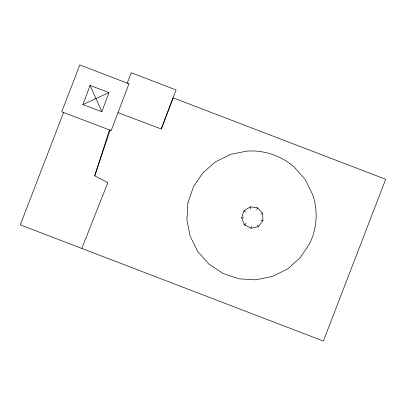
<?xml version="1.0" encoding="UTF-8"?>
<svg xmlns="http://www.w3.org/2000/svg" width="406" height="406" viewBox="0 0 406 406"><rect width="100%" height="100%" fill="white"/><g stroke="black" fill="none" stroke-linecap="round" stroke-linejoin="round"><path stroke-width="0.61" d="M251.04 228.238L244.397 224.782L241.671 217.865L243.945 210.77L250.314 206.857L257.683 207.857L262.687 213.409L262.87 220.778L258.317 226.69L251.04 228.238L251.329 226.183M63.564 112.548L20.3 224.873L81.809 248.436L107.829 182.654L94.725 175.828L109.432 129.961M94.725 175.828L110.178 129.864M82.9 104.586L90.086 85.478L109.011 92.578L101.825 111.686L82.9 104.586L109.011 92.578M101.825 111.686L90.086 85.478M117.979 112.629L161.238 128.971L176.067 89.939L131.214 72.74L127.179 83.276M161.238 128.971L173.154 97.856L385.7 179.285L323.374 341.06L81.809 248.436M256.704 209.694L257.683 207.857M245.955 223.386L244.397 224.782L245.61 224.944M262.687 213.409L260.748 214.185M243.747 217.789L241.671 217.865M260.896 220.143L262.87 220.778M245.584 212.049L243.945 210.77M257.216 224.929L258.317 226.69M250.314 206.857L250.741 208.882M187.897 202.944L186.897 219.778L190.17 236.246L197.631 251.35L208.821 263.996L222.833 273.365L238.941 278.826L255.684 279.825L272.33 276.461L287.438 269.092L300.085 257.901L309.453 243.889A63.686 63.686 0 0 0 312.64 194.57L305.175 179.467L293.985 166.82A65.462 65.462 0 0 0 247.036 151.078L230.476 154.356L215.373 161.908L202.726 173.007L193.352 187.019L187.897 202.944M128.966 83.809L111.178 130.58L61.753 111.812L79.835 64.94L128.966 83.809"/></g></svg>
